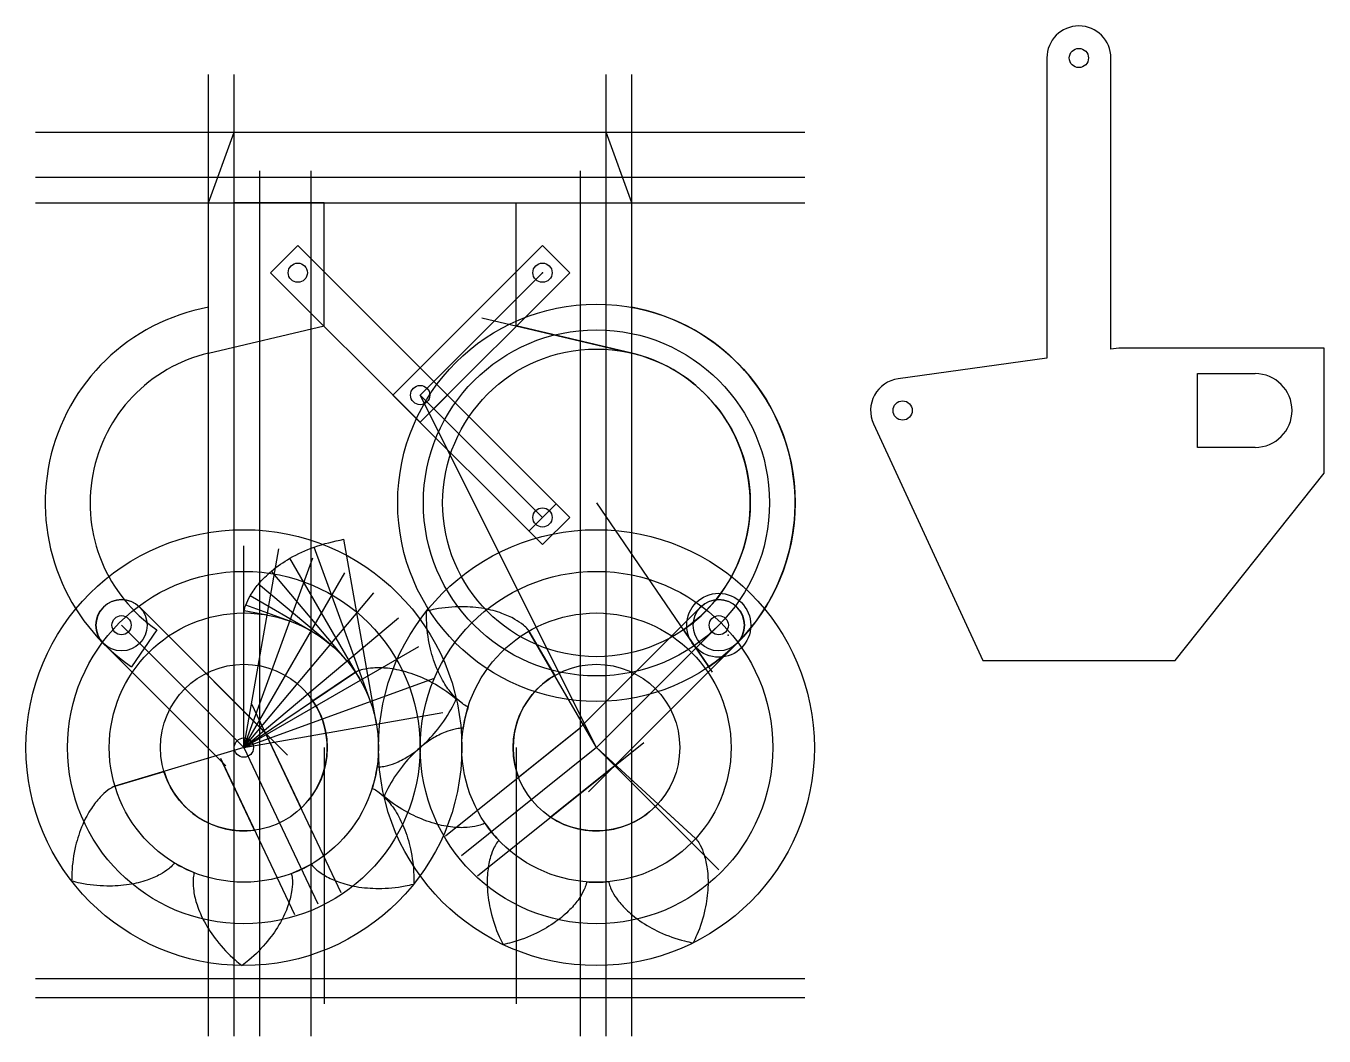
# Model space of a CAD drawing. Header units: inches. Extents: x -6.2 to 14.1, y -4.5 to 11.3.
import ezdxf

# ---------------------------------------------------------------- set-up
doc = ezdxf.new("R2010")
doc.units = ezdxf.units.IN
doc.header["$MEASUREMENT"] = 0
doc.layers.get('0').update_dxf_attribs({"color": 140})
for name, color, linetype in [('Active', 1, 'Continuous'), ('Fuselage', 130, 'Continuous'), ('Grips', 2, 'Continuous'), ('Passive', 3, 'Continuous')]:
    doc.layers.add(name, color=color, linetype=linetype)

msp = doc.modelspace()

# ---------------------------------------------------------------- linework, layer by layer
for p, q in [((-3.3, -4.5), (-3.3, 10.5)), ((-2.9, -4.5), (-2.9, 10.5)), ((2.9, -4.5), (2.9, 10.5)), ((3.3, -4.5), (3.3, 10.5)), ((-6, 9.6), (6, 9.6)), ((-2.5, -4.5), (-2.5, 9)), ((-1.7, -4.5), (-1.7, 9)), ((2.5, -4.5), (2.5, 9)), ((-6, 8.9), (6, 8.9)), ((-6, 8.5), (6, 8.5)), ((0, 5.5), (1.909, 7.409)), ((0.964, 6.705), (3.3, 6.155)), ((0, 5.924), (2.333, 3.591)), ((-0.424, 5.5), (1.909, 3.167)), ((2.75, 0), (0, 5.5)), ((0, 5.5), (1.909, 3.591)), ((1.697, 3.379), (2.121, 3.803)), ((2.75, 3.818), (4.558, 1.178)), ((1.909, 3.167), (2.333, 3.591)), ((-0.682, 0.365), (-1.191, 3.252)), ((-2.75, 0), (-2.75, 3.15)), ((-2.75, 0), (-2.203, 3.102)), ((-0.777, 0.718), (-1.654, 3.129)), ((-2.75, 0), (-1.673, 2.96)), ((-0.931, 1.05), (-2.031, 2.954)), ((-2.75, 0), (-1.175, 2.728)), ((-1.141, 1.35), (-2.319, 2.754)), ((-1.4, 1.609), (-2.523, 2.551)), ((-2.75, 0), (-0.725, 2.413)), ((-1.7, 1.819), (-2.652, 2.368)), ((-4.376, 2.192), (-2.068, -0.117)), ((-2.385, 2.068), (-2.746, 2.132)), ((-2.032, 1.973), (-2.721, 2.224)), ((4.376, 2.192), (2.467, 0.283)), ((-2.75, 0), (-4.659, 1.909)), ((-2.75, 0), (-0.337, 2.025)), ((2.75, 0), (4.659, 1.909)), ((-4.942, 1.626), (-3.033, -0.283)), ((1.698, 1.818), (1.698, 1.818)), ((2.75, 0), (1.698, 1.818)), ((4.942, 1.626), (2.626, -0.689)), ((-2.75, 0), (-0.022, 1.575)), ((-2.75, 0), (-1.011, 1.177)), ((-2.75, 0), (0.21, 1.077)), ((-1.232, -2.268), (-2.633, 0.687)), ((-2.75, 0), (0.352, 0.547)), ((0.395, -1.379), (2.499, 0.312)), ((-1.5, 0), (-1.5, -4)), ((0.896, -2.003), (3.488, 0.08)), ((1.5, 0), (1.5, -4)), ((2.75, 0), (4.659, -1.909)), ((2.75, 0), (4.298, -1.419)), ((-2.75, 0), (-4.762, -0.601)), ((-1.955, -2.611), (-3.111, -0.171)), ((-2.75, 0), (-1.594, -2.44)), ((2.75, 0), (0.645, -1.691)), ((-6, -3.6), (6, -3.6)), ((-6, -3.9), (6, -3.9))]:
    msp.add_line(p, q)
for centre, radius in [((2.75, 3.818), 3.1), ((2.75, 3.818), 2.7), ((2.75, 3.818), 2.4), ((0, 5.5), 0.15), ((1.909, 3.591), 0.15), ((-2.75, 0), 3.4), ((2.75, 0), 3.4), ((-2.75, 0), 2.75), ((2.75, 0), 2.75), ((-4.659, 1.909), 0.4), ((4.659, 1.909), 0.499), ((4.659, 1.909), 0.4), ((-2.75, 0), 2.1), ((2.75, 0), 2.1), ((-2.75, 0), 1.3), ((2.75, 0), 1.3)]:
    msp.add_circle(centre, radius)
msp.add_spline([(-2.75, 2.1), (-2.746, 2.132), (-2.721, 2.224), (-2.652, 2.368), (-2.523, 2.551), (-2.319, 2.754), (-2.031, 2.954), (-1.654, 3.129), (-1.191, 3.252)], degree=3)
for p in [(1.909, 7.409), (4.803, 1.753)]:
    msp.add_point(p)
at = {"layer": 'Active'}
for p, q in [((-0.424, 5.5), (1.909, 7.833)), ((1.909, 7.833), (2.333, 7.409)), ((2.333, 7.409), (0, 5.076)), ((0, 5.076), (-0.424, 5.5)), ((2.483, 0.298), (4.376, 2.192)), ((1.698, 1.818), (2.099, 1.125)), ((4.942, 1.626), (3.017, -0.298)), ((1.535, -0.463), (2.483, 0.298)), ((3.017, -0.298), (2.036, -1.087)), ((4.298, -1.419), (3.709, -0.878))]:
    msp.add_line(p, q, dxfattribs=at)
for centre in [(1.909, 7.409), (0, 5.5), (4.659, 1.909)]:
    msp.add_circle(centre, 0.15, dxfattribs=at)
for centre, radius, start, end in [((4.659, 1.909), 0.4, 315, 135), ((2.75, 0), 1.3, 120.0604, 200.8643), ((2.75, 0), 2.1, 162.3718, 171.7727), ((2.75, 0), 1.3, 236.7048, 317.5087), ((2.75, 0), 2.1, 214.0841, 223.485), ((2.75, 0), 2.1, 265.7964, 275.1974)]:
    msp.add_arc(centre, radius, start, end, dxfattribs=at)
for points in [[(0.749, 0.636), (0.72, 0.649), (0.639, 0.702), (0.522, 0.81), (0.387, 0.989), (0.256, 1.244), (0.152, 1.58), (0.1, 1.992), (0.1, 2.13)], [(1.698, 1.818), (1.679, 1.843), (1.611, 1.91), (1.479, 2.001), (1.276, 2.094), (0.998, 2.168), (0.648, 2.197), (0.234, 2.159), (0.1, 2.13)], [(0.672, 0.301), (0.64, 0.301), (0.545, 0.289), (0.392, 0.242), (0.193, 0.141), (-0.037, -0.032), (-0.277, -0.289), (-0.504, -0.637), (-0.564, -0.761)], [(1.011, -1.177), (0.982, -1.192), (0.892, -1.222), (0.734, -1.246), (0.51, -1.242), (0.228, -1.186), (-0.1, -1.06), (-0.456, -0.846), (-0.564, -0.761)], [(1.226, -1.445), (1.206, -1.47), (1.157, -1.552), (1.099, -1.701), (1.055, -1.92), (1.048, -2.208), (1.101, -2.555), (1.234, -2.948), (1.294, -3.072)], [(4.298, -1.419), (4.319, -1.443), (4.37, -1.524), (4.43, -1.672), (4.478, -1.89), (4.49, -2.178), (4.443, -2.526), (4.317, -2.922), (4.259, -3.047)], [(2.596, -2.094), (2.59, -2.126), (2.558, -2.216), (2.479, -2.355), (2.337, -2.528), (2.119, -2.715), (1.816, -2.894), (1.428, -3.04), (1.294, -3.072)], [(2.94, -2.091), (2.947, -2.123), (2.981, -2.212), (3.062, -2.35), (3.207, -2.52), (3.428, -2.703), (3.734, -2.877), (4.125, -3.017), (4.259, -3.047)]]:
    msp.add_spline(points, degree=3, dxfattribs=at)
at = {"layer": 'Fuselage', "transparency": 33554687}
for p, q in [((9.777, 10.759, -0.5), (9.777, 6.077, -0.5)), ((10.777, 6.216, -0.5), (10.777, 10.759, -0.5)), ((9.777, 6.077, -0.5), (7.458, 5.754, -0.5)), ((10.902, 6.234, -0.5), (10.777, 6.216, -0.5)), ((14.102, 6.234, -0.5), (10.902, 6.234, -0.5)), ((14.102, 4.284, -0.5), (14.102, 6.234, -0.5)), ((12.127, 4.684, -0.5), (12.127, 5.834, -0.5)), ((12.127, 5.834, -0.5), (13.027, 5.834, -0.5)), ((7.073, 5.049, -0.5), (8.777, 1.359, -0.5)), ((13.027, 4.684, -0.5), (12.127, 4.684, -0.5)), ((11.777, 1.359, -0.5), (14.102, 4.284, -0.5)), ((8.777, 1.359, -0.5), (11.777, 1.359, -0.5))]:
    msp.add_line(p, q, dxfattribs=at)
for centre in [(10.277, 10.759, -0.5), (7.527, 5.259, -0.5)]:
    msp.add_circle(centre, 0.15, dxfattribs=at)
for centre, radius, start, end in [((10.277, 10.759, -0.5), 0.5, 0, 180), ((7.527, 5.259, -0.5), 0.5, 97.9308, 204.7839), ((13.027, 5.259, -0.5), 0.575, 270, 90)]:
    msp.add_arc(centre, radius, start, end, dxfattribs=at)
at = {"layer": 'Grips'}
for p, q in [((-3.3, 8.5), (-2.9, 9.6)), ((-2.9, 8.5), (-2.9, 9.6)), ((2.9, 8.5), (2.9, 9.6)), ((3.3, 8.5), (2.9, 9.6)), ((-3.3, 6.869), (-3.3, 8.5)), ((-1.5, 8.5), (-2.9, 8.5)), ((-1.5, 6.578), (-1.5, 8.5)), ((1.5, 6.578), (1.5, 8.5)), ((1.5, 8.5), (2.9, 8.5)), ((3.3, 6.869), (3.3, 8.5)), ((-3.3, 6.155), (-1.5, 6.578)), ((3.3, 6.155), (1.5, 6.578)), ((-4.106, 1.838), (-4.502, 1.261)), ((4.106, 1.838), (4.502, 1.261))]:
    msp.add_line(p, q, dxfattribs=at)
for centre in [(-1.909, 7.409), (1.909, 7.409), (-4.659, 1.909), (4.659, 1.909)]:
    msp.add_circle(centre, 0.15, dxfattribs=at)
for centre, radius, start, end in [((-2.75, 3.818), 3.1, 100.2195, 235.5944), ((2.75, 3.818), 3.1, 304.4056, 79.7805), ((-2.75, 3.818), 2.4, 103.248, 235.5944), ((2.75, 3.818), 2.4, 304.4056, 76.752)]:
    msp.add_arc(centre, radius, start, end, dxfattribs=at)
at = {"layer": 'Passive'}
for p, q in [((-1.909, 7.833), (-2.333, 7.409)), ((0.424, 5.5), (-1.909, 7.833)), ((-2.333, 7.409), (0, 5.076)), ((0, 5.076), (0.424, 5.5)), ((-4.376, 2.192), (-2.418, 0.234)), ((-3.082, -0.234), (-4.942, 1.626)), ((-1.011, 1.177), (-1.673, 0.729)), ((-2.418, 0.234), (-1.859, -0.946)), ((-4.762, -0.601), (-3.996, -0.372)), ((-2.582, -1.289), (-3.082, -0.234))]:
    msp.add_line(p, q, dxfattribs=at)
for centre in [(-1.909, 7.409), (0, 5.5), (-4.659, 1.909), (-2.75, 0)]:
    msp.add_circle(centre, 0.15, dxfattribs=at)
for centre, radius, start, end in [((-4.659, 1.909), 0.4, 45, 225), ((-2.75, 0), 1.3, 313.2801, 34.0841), ((-2.75, 0), 1.3, 196.6358, 277.4397), ((-2.75, 0), 2.1, 342.3718, 351.7727), ((-2.75, 0), 2.1, 238.9471, 248.3481), ((-2.75, 0), 2.1, 290.6594, 300.0604)]:
    msp.add_arc(centre, radius, start, end, dxfattribs=at)
for points in [[(-1.011, 1.177), (-0.982, 1.192), (-0.892, 1.222), (-0.734, 1.246), (-0.51, 1.242), (-0.228, 1.186), (0.1, 1.06), (0.456, 0.846), (0.564, 0.761)], [(-0.672, -0.301), (-0.64, -0.301), (-0.545, -0.289), (-0.392, -0.242), (-0.193, -0.141), (0.037, 0.032), (0.277, 0.289), (0.504, 0.637), (0.564, 0.761)], [(-4.762, -0.601), (-4.791, -0.614), (-4.873, -0.665), (-4.991, -0.772), (-5.129, -0.948), (-5.265, -1.201), (-5.375, -1.535), (-5.434, -1.946), (-5.437, -2.083)], [(-0.749, -0.636), (-0.72, -0.649), (-0.639, -0.702), (-0.522, -0.81), (-0.387, -0.989), (-0.256, -1.244), (-0.152, -1.58), (-0.1, -1.992), (-0.1, -2.13)], [(-3.833, -1.799), (-3.853, -1.824), (-3.922, -1.89), (-4.055, -1.979), (-4.26, -2.069), (-4.539, -2.137), (-4.89, -2.16), (-5.303, -2.115), (-5.437, -2.083)], [(-1.698, -1.818), (-1.679, -1.843), (-1.611, -1.91), (-1.479, -2.001), (-1.276, -2.094), (-0.998, -2.168), (-0.648, -2.197), (-0.234, -2.159), (-0.1, -2.13)], [(-3.525, -1.952), (-3.533, -1.983), (-3.543, -2.078), (-3.533, -2.237), (-3.481, -2.455), (-3.366, -2.718), (-3.172, -3.011), (-2.886, -3.313), (-2.779, -3.4)], [(-2.009, -1.965), (-2.001, -1.996), (-1.993, -2.091), (-2.006, -2.251), (-2.062, -2.467), (-2.181, -2.729), (-2.381, -3.018), (-2.671, -3.315), (-2.779, -3.4)]]:
    msp.add_spline(points, degree=3, dxfattribs=at)

doc.saveas('drawing.dxf')
